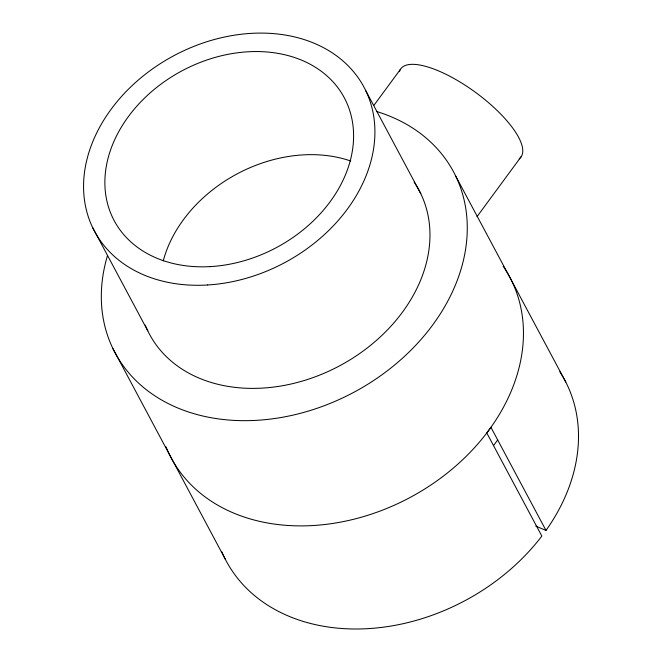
<?xml version="1.0" encoding="UTF-8"?>
<svg xmlns="http://www.w3.org/2000/svg" width="662" height="662" viewBox="0 0 662 662"><rect width="100%" height="100%" fill="white"/><g stroke="black" fill="none" stroke-linecap="round" stroke-linejoin="round"><path stroke-width="0.99" d="M373.798 105.523L400.469 69.278M477.029 216.656L521.284 156.497M493.521 445.592L497.683 439.94M535.765 526.108L545.993 530.428A191.914 147.444 -28.1 0 0 559.829 371.779M565.762 382.024L455.696 176.059M365.73 90.603L420.784 193.709M545.993 530.428L490.939 427.321L486.785 432.965L541.839 536.071A191.914 147.444 -28.1 0 1 366.111 628.743A191.914 147.444 -28.1 0 1 221.902 551.959M92.746 227.769L147.8 330.876M112.888 348.526L225.287 559.191M399.517 71.364A74.533 25.214 36.3 0 1 475.291 92.2A74.533 25.214 36.3 0 1 519.149 158.839M503.12 266.19A191.914 147.444 -28.1 0 1 410.241 497.394A191.914 147.444 -28.1 0 1 166.013 446.825M376.628 111.489A191.914 147.444 -28.1 0 1 449.87 297.106A191.914 147.444 -28.1 0 1 221.48 419.294A191.914 147.444 -28.1 0 1 107.517 255.466M163.224 260.944A130.431 100.202 -28.1 0 1 350.736 161.015M414.172 182.207A152.79 117.381 -28.1 0 1 339.242 366.02A152.79 117.381 -28.1 0 1 145.276 325.116M207.653 284.983A152.79 117.381 -28.1 0 0 364.803 88.725A152.79 117.381 -28.1 0 0 115.271 103.851A152.79 117.381 -28.1 0 0 207.653 284.983M209.846 266.629A130.431 100.202 -28.1 0 0 345.316 99.739A130.431 100.202 -28.1 0 0 132.557 111.191A130.431 100.202 -28.1 0 0 209.846 266.629"/></g></svg>
